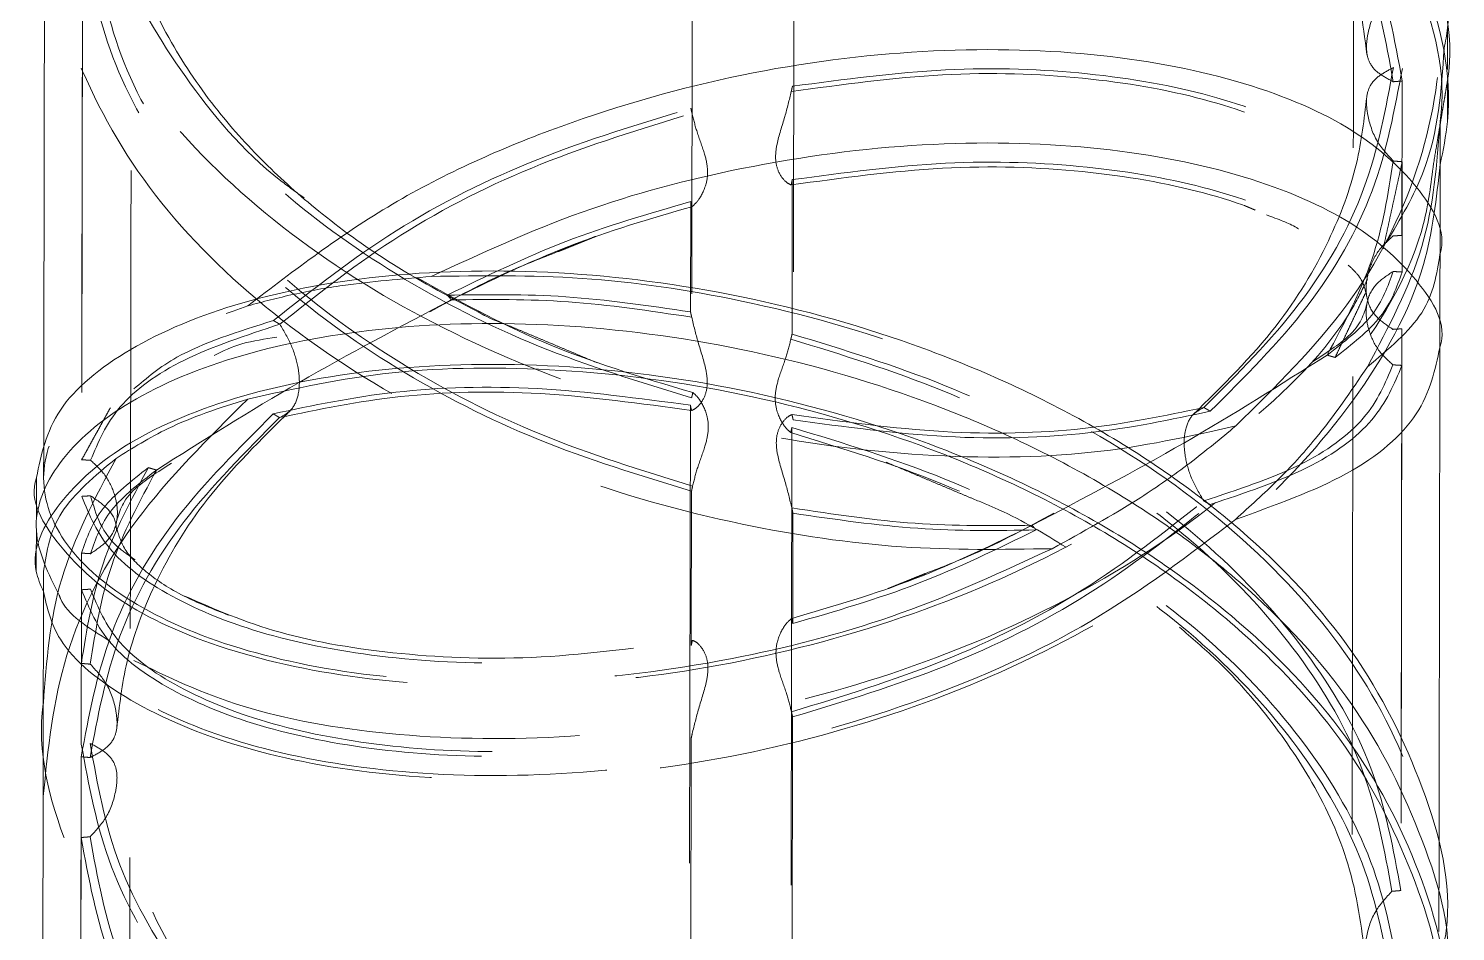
# Model space of a CAD drawing. Header units: millimetres. Extents: x 11 to 421, y 5 to 275.
# Drawn here: x 154.204 to 158.16, y 70.478 to 72.982 of the extents above; entities that cross this region are included whole.
import ezdxf

# ---------------------------------------------------------------- set-up
doc = ezdxf.new("R2010")
doc.units = ezdxf.units.MM
doc.linetypes.add('HIDDEN', pattern=[1.905, 1.27, -0.635])

msp = doc.modelspace()

# ---------------------------------------------------------------- linework, layer by layer
at = {"color": 7, "linetype": 'HIDDEN', "lineweight": 0}
for p, q in [((158.0152, 74.5521), (158.0125, 72.8716)), ((156.0429, 74.4416), (156.0401, 72.7611)), ((156.3243, 74.3801), (156.3217, 72.822)), ((156.3264, 73.5771), (156.3237, 71.8966)), ((156.0448, 73.5163), (156.0423, 71.9581)), ((154.354, 73.4667), (154.3513, 71.7861)), ((154.3539, 73.2427), (154.3514, 71.6845)), ((158.0122, 72.8366), (158.0115, 72.4083)), ((158.0121, 72.6126), (158.0116, 72.3067)), ((156.3213, 72.563), (156.3206, 72.1347)), ((156.0397, 72.5021), (156.0392, 72.1962)), ((158.0111, 72.1493), (158.0085, 70.5912)), ((158.0112, 72.0477), (158.0084, 70.3672)), ((156.0388, 71.9372), (156.0361, 70.2567)), ((156.3202, 71.8757), (156.3176, 70.3176)), ((156.0419, 71.6991), (156.0412, 71.2708)), ((156.3232, 71.6376), (156.3227, 71.3317)), ((154.3509, 71.5271), (154.3504, 71.2212)), ((154.351, 71.4255), (154.3503, 70.9973)), ((156.3223, 71.0727), (156.3196, 69.3922)), ((156.0407, 71.0118), (156.0382, 69.4537)), ((154.3499, 70.9622), (154.3472, 69.2817)), ((154.3498, 70.7382), (154.3473, 69.1801))]:
    msp.add_line(p, q, dxfattribs=at)
for points in [[(154.4706, 61.7929), (154.5338, 100.5951)], [(157.9221, 100.5916), (157.8589, 61.7894)], [(157.9874, 72.8345), (158.0122, 72.8366)], [(158.1093, 72.669), (158.1373, 72.8354)], [(156.3217, 72.822), (156.3185, 72.8073)], [(156.0433, 72.747), (156.0401, 72.7611)], [(157.9592, 72.3707), (158.0121, 72.6126)], [(158.0121, 72.6126), (157.9873, 72.6147)], [(156.3181, 72.5483), (156.3213, 72.563)], [(156.0397, 72.5021), (156.0429, 72.488)], [(157.5738, 72.4915), (157.6041, 72.4787)], [(155.6718, 72.3632), (155.7767, 72.4057)], [(157.9867, 72.4068), (158.0115, 72.4083)], [(158.0116, 72.3067), (157.9868, 72.3083)], [(155.3761, 72.2296), (155.365, 72.2425)], [(157.8262, 72.0698), (157.9098, 72.2474)], [(156.0392, 72.1962), (156.0424, 72.1816)], [(154.8829, 72.1722), (154.9006, 72.1619)], [(155.7804, 72.0548), (155.536, 72.1578)], [(156.3174, 72.1206), (156.3206, 72.1347)], [(158.0111, 72.1493), (157.9862, 72.1477)], [(157.8038, 72.0762), (157.8262, 72.0698)], [(157.9863, 72.0493), (158.0112, 72.0477)], [(156.0423, 71.9581), (156.0455, 71.9722)], [(154.4308, 71.93), (154.3513, 71.7861)], [(156.042, 71.9226), (156.0388, 71.9372)], [(157.48, 71.9206), (157.4623, 71.9309)], [(154.8825, 71.9132), (154.9001, 71.9029)], [(156.3202, 71.8757), (156.317, 71.8616)], [(156.3205, 71.9113), (156.3237, 71.8966)], [(154.246, 71.7924), (154.2459, 71.7362)], [(154.3761, 71.7845), (154.3513, 71.7861)], [(154.5586, 71.7576), (154.5362, 71.7641)], [(156.582, 71.779), (156.8264, 71.676)], [(154.3514, 71.6845), (154.3762, 71.6861)], [(156.045, 71.7132), (156.0419, 71.6991)], [(156.3232, 71.6376), (156.3201, 71.6523)], [(157.4796, 71.6616), (157.4619, 71.6719)], [(156.9863, 71.6043), (156.9974, 71.5913)], [(154.3509, 71.5271), (154.3757, 71.5255)], [(156.6907, 71.4706), (156.5857, 71.4282)], [(154.3758, 71.4271), (154.351, 71.4255)], [(156.3227, 71.3317), (156.3196, 71.3458)], [(156.0443, 71.2855), (156.0412, 71.2708)], [(154.3504, 71.2212), (154.3752, 71.2191)], [(156.3191, 71.0868), (156.3223, 71.0727)], [(156.0407, 71.0118), (156.0439, 71.0265)], [(154.3748, 70.9601), (154.3499, 70.9622)], [(154.3498, 70.7382), (154.3747, 70.7403)], [(158.0085, 70.5912), (157.9837, 70.5891)]]:
    msp.add_open_spline(points, degree=1, dxfattribs=at)
at = {"color": 7, "linetype": 'Continuous', "lineweight": 15}
for points, knots in [([(158.1284, 72.9266), (158.1319, 72.9456), (158.1602, 73.0968), (158.0852, 73.3845), (157.8979, 73.7642), (157.5812, 74.1059), (157.1726, 74.3923), (156.6957, 74.6114), (156.1842, 74.7553), (155.6725, 74.8212), (155.1958, 74.8119), (154.7858, 74.735), (154.4737, 74.6028), (154.269, 74.4319), (154.2433, 74.3045), (154.2304, 74.2411)], [0, 0, 0, 0, 0.011837, 0.094219, 0.176597, 0.258972, 0.341347, 0.423725, 0.506107, 0.588497, 0.670896, 0.753306, 0.835717, 0.918116, 1, 1, 1, 1]), ([(158.1373, 72.8354), (158.1375, 72.8362), (158.16, 72.9694), (158.0827, 73.2387), (157.8983, 73.6184), (157.5808, 73.96), (157.1724, 74.2465), (156.6955, 74.4656), (156.1839, 74.6095), (155.6723, 74.6754), (155.1954, 74.6661), (154.7861, 74.5892), (154.4714, 74.4569), (154.2762, 74.286), (154.202, 74.0963), (154.2634, 73.9743), (154.2934, 73.9148)], [0, 0, 0, 0, 0.000475, 0.077642, 0.154804, 0.231964, 0.309124, 0.386286, 0.463453, 0.540626, 0.617808, 0.695001, 0.772194, 0.849376, 0.92655, 1, 1, 1, 1]), ([(158.1173, 72.6045), (158.1255, 72.6445), (158.1604, 72.8167), (158.0867, 73.1254), (157.897, 73.5052), (157.5809, 73.8468), (157.1721, 74.1333), (156.6953, 74.3524), (156.1837, 74.4963), (155.6721, 74.5622), (155.1951, 74.5529), (154.7862, 74.476), (154.47, 74.3437), (154.2804, 74.1729), (154.2068, 74.0248), (154.2415, 73.9434), (154.2495, 73.9248)], [0, 0, 0, 0, 0.024014, 0.10337, 0.182721, 0.262069, 0.341418, 0.420769, 0.500125, 0.579487, 0.658859, 0.738241, 0.817624, 0.896996, 0.976358, 1, 1, 1, 1]), ([(154.8158, 74.4586), (154.9443, 74.4874), (155.2012, 74.5452), (155.6784, 74.5503), (156.1834, 74.4847), (156.6901, 74.341), (157.162, 74.1232), (157.5664, 73.8386), (157.8802, 73.4994), (158.0643, 73.1224), (158.1369, 72.8556), (158.1174, 72.7236), (158.1173, 72.7231)], [0, 0, 0, 0, 0.111097, 0.222177, 0.333245, 0.444304, 0.555356, 0.666404, 0.777453, 0.888505, 0.999563, 1, 1, 1, 1]), ([(158.1378, 72.8689), (158.1378, 72.8878), (158.1379, 72.9255), (158.1379, 72.9632), (158.138, 72.9821)], [0, 0, 0, 0, 0.499995, 1, 1, 1, 1]), ([(154.8122, 72.2132), (154.9407, 72.3116), (155.1978, 72.5086), (155.6755, 72.7225), (156.1808, 72.8657), (156.6878, 72.9306), (157.1601, 72.9214), (157.5648, 72.8454), (157.879, 72.7148), (158.0634, 72.5465), (158.1362, 72.4191), (158.1168, 72.3569), (158.1167, 72.3567)], [0, 0, 0, 0, 0.111099, 0.222183, 0.333254, 0.444315, 0.55537, 0.666421, 0.777473, 0.888528, 0.999589, 1, 1, 1, 1]), ([(155.3206, 72.2944), (155.4581, 72.3579), (155.7331, 72.4849), (156.2015, 72.6083), (156.6872, 72.6719), (157.1598, 72.6623), (157.5642, 72.5864), (157.8789, 72.4558), (158.0617, 72.2875), (158.1384, 72.1599), (158.1163, 72.0979), (158.1163, 72.0976)], [0, 0, 0, 0, 0.11337, 0.226694, 0.3555, 0.484299, 0.613094, 0.741889, 0.870688, 0.999495, 1, 1, 1, 1]), ([(158.1165, 72.0976), (158.1166, 72.1408), (158.1167, 72.2272), (158.1169, 72.3135), (158.1169, 72.3567)], [0, 0, 0, 0, 0.500002, 1, 1, 1, 1]), ([(158.1243, 70.4222), (158.1278, 70.4412), (158.1562, 70.5924), (158.0811, 70.8801), (157.8939, 71.2598), (157.5771, 71.6014), (157.1685, 71.8879), (156.6916, 72.107), (156.1801, 72.2509), (155.6684, 72.3168), (155.1917, 72.3075), (154.7817, 72.2306), (154.4696, 72.0984), (154.2649, 71.9275), (154.2392, 71.8001), (154.2263, 71.7366)], [0, 0, 0, 0, 0.011837, 0.094219, 0.176597, 0.258972, 0.341347, 0.423725, 0.506107, 0.588497, 0.670896, 0.753306, 0.835717, 0.918116, 1, 1, 1, 1]), ([(158.1332, 70.3311), (158.1334, 70.3319), (158.1559, 70.4649), (158.0787, 70.7343), (157.8942, 71.114), (157.5767, 71.4556), (157.1683, 71.7421), (156.6914, 71.9612), (156.1798, 72.105), (155.6682, 72.171), (155.1913, 72.1616), (154.782, 72.0848), (154.4673, 71.9525), (154.2722, 71.7815), (154.1979, 71.5919), (154.2593, 71.4699), (154.2893, 71.4104)], [0, 0, 0, 0, 0.000456, 0.077624, 0.154787, 0.231949, 0.30911, 0.386274, 0.463442, 0.540617, 0.6178, 0.694995, 0.77219, 0.849373, 0.926548, 1, 1, 1, 1]), ([(155.536, 72.1578), (155.5125, 72.1663), (155.4883, 72.1751), (155.4668, 72.1871), (155.4661, 72.1875)], [0, 0, 0, 0, 0.968163, 1, 1, 1, 1]), ([(154.8923, 72.1256), (154.8591, 72.1208), (154.7896, 72.1108), (154.7431, 72.0874), (154.7188, 72.0752)], [0, 0, 0, 0, 0.478379, 1, 1, 1, 1]), ([(158.1133, 70.1001), (158.1214, 70.1401), (158.1563, 70.3123), (158.0826, 70.621), (157.8929, 71.0008), (157.5768, 71.3424), (157.168, 71.6289), (156.6912, 71.848), (156.1796, 71.9918), (155.668, 72.0578), (155.1911, 72.0485), (154.7822, 71.9716), (154.4659, 71.8393), (154.2763, 71.6685), (154.2027, 71.5203), (154.2374, 71.439), (154.2454, 71.4204)], [0, 0, 0, 0, 0.024014, 0.10337, 0.182721, 0.262069, 0.341418, 0.420769, 0.500125, 0.579487, 0.658859, 0.738241, 0.817624, 0.896996, 0.976358, 1, 1, 1, 1]), ([(154.8117, 71.9541), (154.9402, 71.983), (155.1971, 72.0408), (155.6744, 72.0458), (156.1794, 71.9803), (156.686, 71.8366), (157.158, 71.6188), (157.5623, 71.3342), (157.8762, 70.995), (158.0602, 70.6181), (158.1329, 70.3511), (158.1133, 70.2192), (158.1132, 70.2187)], [0, 0, 0, 0, 0.111097, 0.222177, 0.333245, 0.444304, 0.555356, 0.666404, 0.777453, 0.888505, 0.999564, 1, 1, 1, 1]), ([(154.2447, 70.8517), (154.2579, 70.9834), (154.2844, 71.2473), (154.4821, 71.6271), (154.7018, 71.8451), (154.8117, 71.9541)], [0, 0, 0, 0, 0.332419, 0.666185, 1, 1, 1, 1]), ([(154.4466, 71.7899), (154.4924, 71.8185), (154.5657, 71.8644), (154.6934, 71.9173), (154.7722, 71.9418), (154.8117, 71.9541)], [0, 0, 0, 0, 0.4530244, 0.7254958, 1, 1, 1, 1]), ([(154.2451, 71.1107), (154.2539, 71.227), (154.2714, 71.4601), (154.3881, 71.6798), (154.4466, 71.7899)], [0, 0, 0, 0, 0.498779, 1, 1, 1, 1]), ([(154.2457, 71.4772), (154.2544, 71.5326), (154.2717, 71.6436), (154.3882, 71.741), (154.4466, 71.7899)], [0, 0, 0, 0, 0.498779, 1, 1, 1, 1]), ([(154.2259, 71.7362), (154.2259, 71.7174), (154.2258, 71.6797), (154.2258, 71.6419), (154.2257, 71.6231)], [0, 0, 0, 0, 0.500005, 1, 1, 1, 1]), ([(154.2257, 71.5904), (154.2257, 71.5715), (154.2256, 71.5338), (154.2255, 71.4961), (154.2255, 71.4772)], [0, 0, 0, 0, 0.499995, 1, 1, 1, 1]), ([(154.2449, 71.1107), (154.2448, 71.0675), (154.2447, 70.9812), (154.2446, 70.8949), (154.2445, 70.8517)], [0, 0, 0, 0, 0.500099, 1, 1, 1, 1])]:
    msp.add_open_spline(points, degree=3, knots=knots, dxfattribs=at)
at = {"color": 7, "linetype": 'HIDDEN', "lineweight": 0}
for points, knots in [([(155.3247, 74.7988), (155.4621, 74.801), (155.7369, 74.8055), (156.205, 74.7371), (156.6904, 74.6003), (157.1624, 74.3821), (157.5674, 74.0976), (157.8783, 73.7585), (158.0736, 73.3811), (158.1405, 72.9835), (158.0722, 72.587), (157.8819, 72.2067), (157.6611, 71.9887), (157.5507, 71.8797)], [0, 0, 0, 0, 0.081797, 0.16356, 0.256495, 0.349424, 0.44235, 0.535276, 0.628205, 0.721139, 0.814081, 0.907034, 1, 1, 1, 1]), ([(158.0122, 72.8366), (157.9913, 72.9509), (157.9495, 73.1796), (157.7614, 73.503), (157.4931, 73.7959), (157.1499, 74.0456), (156.7541, 74.249), (156.4676, 74.3364), (156.3243, 74.3801)], [0, 0, 0, 0, 0.166746, 0.333397, 0.5, 0.666603, 0.833254, 1, 1, 1, 1]), ([(157.9874, 72.8345), (157.9668, 72.9478), (157.9257, 73.1745), (157.7401, 73.4951), (157.4752, 73.7856), (157.1364, 74.0334), (156.7455, 74.2355), (156.4626, 74.3225), (156.3211, 74.366)], [0, 0, 0, 0, 0.166745, 0.333396, 0.5, 0.666604, 0.833255, 1, 1, 1, 1]), ([(157.3985, 73.826), (157.4327, 73.7967), (157.5218, 73.7204), (157.6495, 73.5763), (157.7785, 73.387), (157.8815, 73.1605), (157.9028, 72.9967), (157.9142, 72.9097)], [0, 0, 0, 0, 0.109408, 0.284952, 0.492621, 0.7308, 1, 1, 1, 1]), ([(157.5507, 71.8797), (157.4223, 71.8508), (157.1654, 71.7931), (156.6881, 71.788), (156.1831, 71.8535), (155.6764, 71.9972), (155.2045, 72.2151), (154.8001, 72.4996), (154.4863, 72.8388), (154.3022, 73.2158), (154.2296, 73.4826), (154.2491, 73.6146), (154.2492, 73.6151)], [0, 0, 0, 0, 0.1110967, 0.2221774, 0.3332452, 0.4443036, 0.5553556, 0.6664044, 0.777453, 0.888505, 0.9995634, 1, 1, 1, 1]), ([(156.0423, 71.9581), (155.899, 72.0018), (155.6124, 72.0892), (155.2166, 72.2927), (154.8735, 72.5424), (154.6051, 72.8353), (154.4171, 73.1586), (154.3753, 73.3873), (154.3543, 73.5017)], [0, 0, 0, 0, 0.166746, 0.333397, 0.5, 0.666603, 0.833254, 1, 1, 1, 1]), ([(154.9681, 72.5122), (154.9463, 72.5279), (154.8111, 72.6249), (154.63, 72.8456), (154.4399, 73.1632), (154.3994, 73.3902), (154.3792, 73.5038)], [0, 0, 0, 0, 0.0602098, 0.3733547, 0.6865899, 1, 1, 1, 1]), ([(155.4661, 72.1875), (155.3807, 72.2327), (155.221, 72.3172), (155.024, 72.4583), (154.8606, 72.6029), (154.7164, 72.7616), (154.5882, 72.9514), (154.485, 73.1777), (154.4637, 73.3416), (154.4524, 73.4285)], [0, 0, 0, 0, 0.14987, 0.280372, 0.392349, 0.512123, 0.653815, 0.816325, 1, 1, 1, 1]), ([(157.0418, 71.5394), (156.9044, 71.5372), (156.6297, 71.5327), (156.1615, 71.6012), (155.6762, 71.7379), (155.204, 71.9561), (154.7998, 72.2406), (154.4855, 72.5799), (154.303, 72.9567), (154.2265, 73.2237), (154.2487, 73.3556), (154.2488, 73.3561)], [0, 0, 0, 0, 0.11337, 0.226694, 0.3555, 0.484299, 0.613094, 0.741889, 0.870688, 0.999495, 1, 1, 1, 1]), ([(156.0419, 71.6991), (155.8985, 71.7428), (155.612, 71.8302), (155.2162, 72.0336), (154.873, 72.2834), (154.6047, 72.5763), (154.4166, 72.8996), (154.3748, 73.1283), (154.3539, 73.2427)], [0, 0, 0, 0, 0.166746, 0.333397, 0.5, 0.666603, 0.833254, 1, 1, 1, 1]), ([(156.045, 71.7132), (155.9035, 71.7567), (155.6206, 71.8438), (155.2297, 72.0458), (154.8909, 72.2937), (154.626, 72.5842), (154.4404, 72.9047), (154.3993, 73.1314), (154.3788, 73.2448)], [0, 0, 0, 0, 0.166745, 0.333396, 0.5, 0.666604, 0.833255, 1, 1, 1, 1]), ([(157.9878, 73.0935), (157.9717, 73.0762), (157.9371, 73.0392), (157.9163, 72.9743), (157.9112, 72.9206), (157.921, 72.883), (157.9456, 72.8567), (157.9741, 72.8415), (157.9874, 72.8345)], [0, 0, 0, 0, 0.1929906, 0.4149149, 0.5507323, 0.6871853, 0.8549653, 1, 1, 1, 1]), ([(157.9682, 72.388), (158.0068, 72.4536), (158.1083, 72.6256), (158.1207, 72.8116), (158.1284, 72.9266)], [0, 0, 0, 0, 0.38109, 1, 1, 1, 1]), ([(156.3217, 72.822), (156.4651, 72.8411), (156.7519, 72.8794), (157.148, 72.8643), (157.4914, 72.8027), (157.7601, 72.6979), (157.9485, 72.5628), (157.9905, 72.4598), (158.0115, 72.4083)], [0, 0, 0, 0, 0.166746, 0.333397, 0.5, 0.666603, 0.833254, 1, 1, 1, 1]), ([(157.4623, 71.9309), (157.556, 72.0246), (157.7432, 72.2121), (157.9249, 72.5346), (157.9668, 72.7607), (157.9877, 72.8737)], [0, 0, 0, 0, 0.333483, 0.666784, 1, 1, 1, 1]), ([(157.48, 71.9206), (157.5749, 72.0152), (157.7645, 72.2041), (157.9487, 72.5295), (157.9912, 72.7576), (158.0125, 72.8716)], [0, 0, 0, 0, 0.3334826, 0.666784, 1, 1, 1, 1]), ([(157.9873, 72.6147), (157.9712, 72.632), (157.9368, 72.6692), (157.9161, 72.7341), (157.9111, 72.7878), (157.9211, 72.8254), (157.9459, 72.8516), (157.9744, 72.8667), (157.9877, 72.8737)], [0, 0, 0, 0, 0.1929934, 0.4152428, 0.5510272, 0.6874447, 0.8549906, 1, 1, 1, 1]), ([(156.3185, 72.8073), (156.4601, 72.8267), (156.7433, 72.8655), (157.1345, 72.8519), (157.4736, 72.7924), (157.7388, 72.6902), (157.9247, 72.558), (157.966, 72.4572), (157.9867, 72.4068)], [0, 0, 0, 0, 0.166745, 0.333396, 0.5, 0.666604, 0.833255, 1, 1, 1, 1]), ([(156.3185, 72.8073), (156.3129, 72.7841), (156.3007, 72.734), (156.2784, 72.67), (156.2729, 72.6166), (156.2837, 72.5784), (156.3047, 72.5541), (156.3139, 72.5502), (156.3181, 72.5483)], [0, 0, 0, 0, 0.192994, 0.414917, 0.550732, 0.687184, 0.854967, 1, 1, 1, 1]), ([(157.9138, 72.793), (157.9067, 72.7313), (157.8914, 72.5979), (157.8105, 72.3825), (157.668, 72.1433), (157.5137, 71.9913), (157.4319, 71.9106)], [0, 0, 0, 0, 0.2007385, 0.4336981, 0.699689, 1, 1, 1, 1]), ([(154.8829, 72.1722), (154.9922, 72.2583), (155.2107, 72.4306), (155.611, 72.6307), (155.8971, 72.7176), (156.0401, 72.7611)], [0, 0, 0, 0, 0.333483, 0.666784, 1, 1, 1, 1]), ([(154.9006, 72.1619), (155.0085, 72.2474), (155.2242, 72.4183), (155.6196, 72.6171), (155.9021, 72.7037), (156.0433, 72.747)], [0, 0, 0, 0, 0.333483, 0.666784, 1, 1, 1, 1]), ([(156.0429, 72.488), (156.0486, 72.4927), (156.0607, 72.5029), (156.083, 72.5429), (156.0886, 72.5906), (156.0778, 72.6402), (156.0567, 72.6929), (156.0476, 72.7299), (156.0433, 72.747)], [0, 0, 0, 0, 0.192993, 0.415243, 0.551025, 0.687447, 0.854991, 1, 1, 1, 1]), ([(158.1173, 72.7231), (158.1086, 72.6068), (158.091, 72.3737), (157.9743, 72.154), (157.9158, 72.044)], [0, 0, 0, 0, 0.498779, 1, 1, 1, 1]), ([(154.2454, 71.4204), (154.2556, 71.3756), (154.2804, 71.2672), (154.4714, 71.1132), (154.7819, 70.9802), (155.1926, 70.9023), (155.6694, 70.8919), (156.1814, 70.9566), (156.6934, 71.0994), (157.1703, 71.3175), (157.5811, 71.6032), (157.8917, 71.9444), (158.0825, 72.2854), (158.1072, 72.5116), (158.1173, 72.6045)], [0, 0, 0, 0, 0.061583, 0.149294, 0.237003, 0.324711, 0.412422, 0.500138, 0.587861, 0.675595, 0.763341, 0.851087, 0.938821, 1, 1, 1, 1]), ([(154.4955, 71.2296), (154.5898, 71.1837), (154.7808, 71.0909), (155.194, 71.016), (155.6692, 71.0049), (156.1816, 71.0699), (156.6936, 71.2126), (157.1703, 71.4307), (157.5818, 71.7163), (157.89, 72.0579), (158.0685, 72.3629), (158.0921, 72.5518), (158.099, 72.6077)], [0, 0, 0, 0, 0.103828, 0.210235, 0.316645, 0.423062, 0.529487, 0.635925, 0.742378, 0.848831, 0.955269, 1, 1, 1, 1]), ([(156.3181, 72.5483), (156.4597, 72.5677), (156.7429, 72.6065), (157.1341, 72.5929), (157.4732, 72.5334), (157.7384, 72.4312), (157.9243, 72.299), (157.9656, 72.1982), (157.9862, 72.1477)], [0, 0, 0, 0, 0.166745, 0.333396, 0.5, 0.666604, 0.833255, 1, 1, 1, 1]), ([(156.3213, 72.563), (156.4647, 72.5821), (156.7514, 72.6204), (157.1476, 72.6052), (157.491, 72.5437), (157.7597, 72.4389), (157.948, 72.3038), (157.9901, 72.2008), (158.0111, 72.1493)], [0, 0, 0, 0, 0.166746, 0.333397, 0.5, 0.666603, 0.833254, 1, 1, 1, 1]), ([(157.8038, 72.0762), (157.8505, 72.1635), (157.9437, 72.3379), (157.9728, 72.5225), (157.9873, 72.6147)], [0, 0, 0, 0, 0.5004086, 1, 1, 1, 1]), ([(155.365, 72.2425), (155.4731, 72.2953), (155.689, 72.4006), (155.9229, 72.4683), (156.0397, 72.5021)], [0, 0, 0, 0, 0.50041, 1, 1, 1, 1]), ([(155.3761, 72.2296), (155.4829, 72.282), (155.6963, 72.3868), (155.9274, 72.4543), (156.0429, 72.488)], [0, 0, 0, 0, 0.5004079, 1, 1, 1, 1]), ([(157.6363, 72.465), (157.6674, 72.4536), (157.7016, 72.4411), (157.7231, 72.4275), (157.725, 72.4262)], [0, 0, 0, 0, 0.908643, 1, 1, 1, 1]), ([(157.9862, 72.1477), (157.9702, 72.1585), (157.9358, 72.1816), (157.9151, 72.2209), (157.9101, 72.2682), (157.9201, 72.3184), (157.9448, 72.3691), (157.9734, 72.3948), (157.9867, 72.4068)], [0, 0, 0, 0, 0.192994, 0.414917, 0.550731, 0.687183, 0.854967, 1, 1, 1, 1]), ([(155.3165, 72.1962), (155.389, 72.2358), (155.5025, 72.2977), (155.6268, 72.3458), (155.6718, 72.3632)], [0, 0, 0, 0, 0.637924, 1, 1, 1, 1]), ([(158.1167, 72.3567), (158.1081, 72.3013), (158.0907, 72.1902), (157.9742, 72.0928), (157.9158, 72.044)], [0, 0, 0, 0, 0.498845, 1, 1, 1, 1]), ([(157.8627, 72.3257), (157.8717, 72.3174), (157.9038, 72.2874), (157.9098, 72.2583), (157.9141, 72.2373)], [0, 0, 0, 0, 0.2797734, 1, 1, 1, 1]), ([(154.2263, 71.7366), (154.2262, 71.7363), (154.2038, 71.6731), (154.2812, 71.5433), (154.466, 71.3722), (154.7839, 71.2392), (155.1926, 71.1613), (155.6699, 71.1509), (156.1819, 71.2156), (156.6933, 71.3585), (157.1727, 71.576), (157.5742, 71.864), (157.8282, 72.1087), (157.9031, 72.2612), (157.9159, 72.2871)], [0, 0, 0, 0, 0.000601, 0.098525, 0.196443, 0.294358, 0.392273, 0.490192, 0.588115, 0.686048, 0.783991, 0.881948, 0.979906, 1, 1, 1, 1]), ([(155.3206, 72.2944), (155.2373, 72.2875), (155.1039, 72.2764), (154.9371, 72.2462), (154.8539, 72.2242), (154.8122, 72.2132)], [0, 0, 0, 0, 0.453025, 0.725496, 1, 1, 1, 1]), ([(156.0455, 71.9722), (155.9031, 72.0148), (155.6343, 72.0953), (155.3948, 72.2279), (155.2822, 72.2903)], [0, 0, 0, 0, 0.529825, 1, 1, 1, 1]), ([(155.3206, 72.2944), (155.458, 72.2966), (155.7328, 72.3011), (156.2009, 72.2327), (156.6863, 72.0959), (157.1583, 71.8777), (157.5633, 71.5932), (157.8742, 71.2541), (158.0695, 70.8766), (158.1364, 70.4791), (158.0682, 70.0826), (157.8778, 69.7023), (157.657, 69.4843), (157.5466, 69.3753)], [0, 0, 0, 0, 0.081797, 0.163561, 0.256495, 0.349424, 0.44235, 0.535276, 0.628205, 0.721139, 0.814081, 0.907034, 1, 1, 1, 1]), ([(157.9868, 72.3083), (157.9723, 72.267), (157.9435, 72.1844), (157.8504, 72.1123), (157.8038, 72.0762)], [0, 0, 0, 0, 0.499592, 1, 1, 1, 1]), ([(158.0116, 72.3067), (157.9969, 72.2646), (157.9676, 72.1803), (157.8734, 72.1066), (157.8262, 72.0698)], [0, 0, 0, 0, 0.49959, 1, 1, 1, 1]), ([(157.9868, 72.3083), (157.9707, 72.2975), (157.9361, 72.2745), (157.9153, 72.2352), (157.9102, 72.1879), (157.92, 72.1377), (157.9446, 72.087), (157.9731, 72.0612), (157.9863, 72.0493)], [0, 0, 0, 0, 0.19299, 0.415244, 0.551026, 0.687447, 0.854992, 1, 1, 1, 1]), ([(156.0392, 72.1962), (155.9225, 72.2132), (155.6888, 72.2473), (155.473, 72.2441), (155.365, 72.2425)], [0, 0, 0, 0, 0.49959, 1, 1, 1, 1]), ([(156.0424, 72.1816), (155.927, 72.1988), (155.6961, 72.2333), (155.4828, 72.2308), (155.3761, 72.2296)], [0, 0, 0, 0, 0.499591, 1, 1, 1, 1]), ([(157.0418, 71.5394), (156.9043, 71.4759), (156.6294, 71.349), (156.1609, 71.2255), (155.6752, 71.1619), (155.2029, 71.1715), (154.7975, 71.2474), (154.4863, 71.3779), (154.2907, 71.5467), (154.2234, 71.7357), (154.2913, 71.9234), (154.4813, 72.095), (154.7019, 72.1738), (154.8122, 72.2132)], [0, 0, 0, 0, 0.081797, 0.163561, 0.256495, 0.349424, 0.44235, 0.535276, 0.628205, 0.721139, 0.814081, 0.907034, 1, 1, 1, 1]), ([(154.9548, 72.0009), (154.9551, 72.001), (155.0914, 72.0797), (155.2339, 72.1547), (155.3761, 72.2296)], [0, 0, 0, 0, 0.002077, 1, 1, 1, 1]), ([(157.914, 72.2172), (157.9058, 72.1888), (157.8919, 72.1406), (157.8001, 72.0815), (157.7623, 72.0571)], [0, 0, 0, 0, 0.587132, 1, 1, 1, 1]), ([(154.9006, 72.1619), (154.807, 72.1311), (154.6199, 72.0695), (154.4385, 71.9353), (154.3969, 71.8348), (154.3761, 71.7845)], [0, 0, 0, 0, 0.333483, 0.666784, 1, 1, 1, 1]), ([(154.8829, 72.1722), (154.785, 72.1413), (154.6224, 72.09), (154.532, 72.013), (154.496, 71.9823)], [0, 0, 0, 0, 0.602115, 1, 1, 1, 1]), ([(154.9006, 72.1619), (154.9122, 72.1423), (154.9354, 72.103), (154.9516, 72.0466), (154.9548, 72.0138), (154.9548, 72.0012), (154.9548, 72.0009)], [0, 0, 0, 0, 0.373022, 0.746051, 0.993396, 1, 1, 1, 1]), ([(156.0424, 72.1816), (156.048, 72.1583), (156.0601, 72.1081), (156.0822, 72.044), (156.0876, 71.9906), (156.0766, 71.9524), (156.0554, 71.9283), (156.0462, 71.9244), (156.042, 71.9226)], [0, 0, 0, 0, 0.192994, 0.415244, 0.551028, 0.687445, 0.854991, 1, 1, 1, 1]), ([(156.317, 71.8616), (156.3114, 71.8663), (156.2993, 71.8765), (156.2772, 71.9166), (156.2718, 71.9642), (156.2827, 72.0138), (156.3039, 72.0665), (156.3131, 72.1035), (156.3174, 72.1206)], [0, 0, 0, 0, 0.192994, 0.414914, 0.550732, 0.687185, 0.854968, 1, 1, 1, 1]), ([(157.9837, 70.5891), (157.9631, 70.7024), (157.922, 70.9291), (157.7365, 71.2497), (157.4716, 71.5402), (157.1327, 71.788), (156.7419, 71.99), (156.4589, 72.0771), (156.3174, 72.1206)], [0, 0, 0, 0, 0.166745, 0.333396, 0.5, 0.666604, 0.833255, 1, 1, 1, 1]), ([(158.0085, 70.5912), (157.9876, 70.7055), (157.9458, 70.9342), (157.7577, 71.2575), (157.4894, 71.5505), (157.1463, 71.8002), (156.7504, 72.0036), (156.4639, 72.091), (156.3206, 72.1347)], [0, 0, 0, 0, 0.166745, 0.333397, 0.5, 0.666603, 0.833254, 1, 1, 1, 1]), ([(157.4076, 71.833), (157.4079, 71.8331), (157.5442, 71.9118), (157.6742, 71.9941), (157.8038, 72.0762)], [0, 0, 0, 0, 0.002077, 1, 1, 1, 1]), ([(158.1163, 72.0976), (158.1032, 72.0352), (158.077, 71.9101), (157.8796, 71.7389), (157.6601, 71.6601), (157.5503, 71.6207)], [0, 0, 0, 0, 0.332419, 0.666186, 1, 1, 1, 1]), ([(157.9863, 72.0493), (157.9655, 71.999), (157.9239, 71.8985), (157.7425, 71.7643), (157.5554, 71.7027), (157.4619, 71.6719)], [0, 0, 0, 0, 0.333216, 0.666518, 1, 1, 1, 1]), ([(158.0112, 72.0477), (157.99, 71.9964), (157.9477, 71.8937), (157.7638, 71.7566), (157.5743, 71.6933), (157.4796, 71.6616)], [0, 0, 0, 0, 0.333216, 0.666517, 1, 1, 1, 1]), ([(157.9158, 72.044), (157.87, 71.9763), (157.7966, 71.868), (157.6688, 71.7282), (157.5899, 71.6566), (157.5503, 71.6207)], [0, 0, 0, 0, 0.453025, 0.725496, 1, 1, 1, 1]), ([(154.9548, 72.0009), (154.9545, 72.0007), (154.8182, 71.922), (154.6883, 71.8397), (154.5586, 71.7576)], [0, 0, 0, 0, 0.002077, 1, 1, 1, 1]), ([(154.9001, 71.9029), (154.9118, 71.9091), (154.9351, 71.9214), (154.9515, 71.9589), (154.9548, 71.988), (154.9548, 72.0005), (154.9548, 72.0009)], [0, 0, 0, 0, 0.373026, 0.746049, 0.993396, 1, 1, 1, 1]), ([(156.0388, 71.9372), (155.8959, 71.9564), (155.61, 71.9949), (155.21, 71.983), (154.9916, 71.9365), (154.8825, 71.9132)], [0, 0, 0, 0, 0.333215, 0.666517, 1, 1, 1, 1]), ([(156.042, 71.9226), (155.9008, 71.942), (155.6185, 71.981), (155.2235, 71.9706), (155.0079, 71.9255), (154.9001, 71.9029)], [0, 0, 0, 0, 0.333216, 0.666518, 1, 1, 1, 1]), ([(156.0455, 71.9722), (156.0511, 71.9675), (156.0631, 71.9573), (156.0853, 71.9172), (156.0906, 71.8697), (156.0797, 71.82), (156.0585, 71.7673), (156.0493, 71.7303), (156.045, 71.7132)], [0, 0, 0, 0, 0.19299, 0.414915, 0.550732, 0.687185, 0.854966, 1, 1, 1, 1]), ([(154.4486, 71.0408), (154.4557, 71.1026), (154.4711, 71.236), (154.5519, 71.4513), (154.6944, 71.6905), (154.8487, 71.8426), (154.9306, 71.9232)], [0, 0, 0, 0, 0.200739, 0.433698, 0.699689, 1, 1, 1, 1]), ([(157.4623, 71.9309), (157.3545, 71.9083), (157.1389, 71.8632), (156.7439, 71.8528), (156.4616, 71.8918), (156.3205, 71.9113)], [0, 0, 0, 0, 0.333483, 0.666784, 1, 1, 1, 1]), ([(157.48, 71.9206), (157.3708, 71.8974), (157.1525, 71.8508), (156.7525, 71.8389), (156.4666, 71.8774), (156.3237, 71.8966)], [0, 0, 0, 0, 0.333483, 0.666784, 1, 1, 1, 1]), ([(157.4623, 71.9309), (157.4506, 71.9247), (157.4273, 71.9125), (157.411, 71.8749), (157.4077, 71.8458), (157.4076, 71.8333), (157.4076, 71.833)], [0, 0, 0, 0, 0.3730274, 0.74605, 0.9933963, 1, 1, 1, 1]), ([(154.3499, 70.9622), (154.3712, 71.0763), (154.4137, 71.3043), (154.5979, 71.6297), (154.7876, 71.8187), (154.8825, 71.9132)], [0, 0, 0, 0, 0.333215, 0.666517, 1, 1, 1, 1]), ([(154.3748, 70.9601), (154.3957, 71.0731), (154.4375, 71.2992), (154.6192, 71.6218), (154.8065, 71.8092), (154.9001, 71.9029)], [0, 0, 0, 0, 0.333216, 0.666518, 1, 1, 1, 1]), ([(156.3201, 71.6523), (156.3144, 71.6756), (156.3024, 71.7257), (156.2802, 71.7898), (156.2749, 71.8432), (156.2858, 71.8814), (156.307, 71.9055), (156.3162, 71.9094), (156.3205, 71.9113)], [0, 0, 0, 0, 0.192993, 0.415243, 0.551027, 0.687445, 0.854991, 1, 1, 1, 1]), ([(158.0081, 70.3321), (157.9872, 70.4465), (157.9454, 70.6752), (157.7573, 70.9985), (157.489, 71.2914), (157.1458, 71.5412), (156.75, 71.7446), (156.4635, 71.832), (156.3202, 71.8757)], [0, 0, 0, 0, 0.166746, 0.333397, 0.5, 0.666603, 0.833254, 1, 1, 1, 1]), ([(157.0418, 71.5394), (157.1252, 71.5853), (157.2587, 71.6589), (157.4256, 71.7759), (157.5089, 71.845), (157.5507, 71.8797)], [0, 0, 0, 0, 0.453025, 0.725496, 1, 1, 1, 1]), ([(157.9833, 70.3301), (157.9627, 70.4434), (157.9216, 70.6701), (157.736, 70.9907), (157.4712, 71.2812), (157.1323, 71.529), (156.7414, 71.731), (156.4585, 71.8181), (156.317, 71.8616)], [0, 0, 0, 0, 0.1667449, 0.3333961, 0.4999999, 0.6666035, 0.8332551, 1, 1, 1, 1]), ([(157.4076, 71.833), (157.4073, 71.8328), (157.271, 71.7541), (157.1285, 71.6791), (156.9863, 71.6043)], [0, 0, 0, 0, 0.002077, 1, 1, 1, 1]), ([(157.4619, 71.6719), (157.4503, 71.6915), (157.427, 71.7308), (157.4108, 71.7872), (157.4076, 71.8201), (157.4076, 71.8326), (157.4076, 71.833)], [0, 0, 0, 0, 0.373024, 0.746052, 0.993396, 1, 1, 1, 1]), ([(154.3504, 71.2212), (154.3651, 71.3142), (154.3946, 71.5002), (154.489, 71.6761), (154.5362, 71.7641)], [0, 0, 0, 0, 0.4995898, 1, 1, 1, 1]), ([(154.5362, 71.7641), (154.4891, 71.7272), (154.3949, 71.6535), (154.3655, 71.5692), (154.3509, 71.5271)], [0, 0, 0, 0, 0.50041, 1, 1, 1, 1]), ([(154.3752, 71.2191), (154.3897, 71.3113), (154.4187, 71.4959), (154.512, 71.6703), (154.5586, 71.7576)], [0, 0, 0, 0, 0.499591, 1, 1, 1, 1]), ([(154.3757, 71.5255), (154.3918, 71.5363), (154.4263, 71.5594), (154.4472, 71.5986), (154.4523, 71.646), (154.4425, 71.6961), (154.4178, 71.7468), (154.3893, 71.7726), (154.3761, 71.7845)], [0, 0, 0, 0, 0.1929926, 0.4152429, 0.5510251, 0.6874467, 0.8549907, 1, 1, 1, 1]), ([(154.5586, 71.7576), (154.512, 71.7215), (154.419, 71.6494), (154.3901, 71.5668), (154.3757, 71.5255)], [0, 0, 0, 0, 0.500408, 1, 1, 1, 1]), ([(154.4485, 71.6166), (154.4567, 71.645), (154.4706, 71.6933), (154.5623, 71.7523), (154.6002, 71.7767)], [0, 0, 0, 0, 0.587132, 1, 1, 1, 1]), ([(154.3514, 71.6845), (154.3724, 71.633), (154.4144, 71.53), (154.6028, 71.3949), (154.8714, 71.2902), (155.2149, 71.2286), (155.611, 71.2134), (155.8977, 71.2517), (156.0412, 71.2708)], [0, 0, 0, 0, 0.166746, 0.333397, 0.5, 0.666603, 0.833254, 1, 1, 1, 1]), ([(154.3762, 71.6861), (154.392, 71.6751), (154.426, 71.6517), (154.4459, 71.6214), (154.4475, 71.5959), (154.4478, 71.5921)], [0, 0, 0, 0, 0.4246762, 0.9130096, 1, 1, 1, 1]), ([(154.3762, 71.6861), (154.3908, 71.6343), (154.4086, 71.5707), (154.4854, 71.5179), (154.4998, 71.5081)], [0, 0, 0, 0, 0.813591, 1, 1, 1, 1]), ([(156.3191, 71.0868), (156.4604, 71.1301), (156.7429, 71.2167), (157.1382, 71.4155), (157.354, 71.5864), (157.4619, 71.6719)], [0, 0, 0, 0, 0.333216, 0.666518, 1, 1, 1, 1]), ([(156.9863, 71.6043), (156.8796, 71.603), (156.6664, 71.6006), (156.4354, 71.635), (156.3201, 71.6523)], [0, 0, 0, 0, 0.500409, 1, 1, 1, 1]), ([(156.3223, 71.0727), (156.4653, 71.1162), (156.7514, 71.2031), (157.1518, 71.4032), (157.3703, 71.5755), (157.4796, 71.6616)], [0, 0, 0, 0, 0.333216, 0.666517, 1, 1, 1, 1]), ([(156.8264, 71.676), (156.8493, 71.6668), (156.9401, 71.6299), (157.0202, 71.5805), (157.0802, 71.5435)], [0, 0, 0, 0, 0.251404, 1, 1, 1, 1]), ([(157.5503, 71.6207), (157.4217, 71.5222), (157.1646, 71.3252), (156.687, 71.1113), (156.1816, 70.9682), (155.6746, 70.9032), (155.2024, 70.9124), (154.7977, 70.9884), (154.4835, 71.119), (154.2991, 71.2873), (154.2263, 71.4148), (154.2457, 71.4769), (154.2457, 71.4772)], [0, 0, 0, 0, 0.111097, 0.222177, 0.333245, 0.444304, 0.555356, 0.666404, 0.777453, 0.888505, 0.999563, 1, 1, 1, 1]), ([(156.3196, 71.3458), (156.435, 71.3795), (156.6661, 71.447), (156.8795, 71.5518), (156.9863, 71.6043)], [0, 0, 0, 0, 0.499591, 1, 1, 1, 1]), ([(156.9974, 71.5913), (156.8894, 71.5897), (156.6737, 71.5865), (156.44, 71.6206), (156.3232, 71.6376)], [0, 0, 0, 0, 0.50041, 1, 1, 1, 1]), ([(157.0459, 71.6376), (156.9735, 71.598), (156.8599, 71.5361), (156.7357, 71.488), (156.6907, 71.4706)], [0, 0, 0, 0, 0.637924, 1, 1, 1, 1]), ([(154.7584, 71.3551), (154.718, 71.3712), (154.6268, 71.4074), (154.5339, 71.4684), (154.4668, 71.5333), (154.4545, 71.5755), (154.4484, 71.5965)], [0, 0, 0, 0, 0.21011, 0.474461, 0.73758, 1, 1, 1, 1]), ([(156.3227, 71.3317), (156.4396, 71.3655), (156.6734, 71.4332), (156.8894, 71.5386), (156.9974, 71.5913)], [0, 0, 0, 0, 0.4995896, 1, 1, 1, 1]), ([(154.2893, 71.4104), (154.2903, 71.4073), (154.306, 71.3599), (154.3703, 71.3199), (154.4304, 71.2824)], [0, 0, 0, 0, 0.063925, 1, 1, 1, 1]), ([(154.351, 71.4255), (154.372, 71.374), (154.414, 71.271), (154.6024, 71.1359), (154.871, 71.0312), (155.2145, 70.9696), (155.6106, 70.9544), (155.8973, 70.9927), (156.0407, 71.0118)], [0, 0, 0, 0, 0.166746, 0.333397, 0.5, 0.666603, 0.833254, 1, 1, 1, 1]), ([(154.3758, 71.4271), (154.3964, 71.3766), (154.4377, 71.2758), (154.6236, 71.1436), (154.8888, 71.0414), (155.228, 70.9819), (155.6192, 70.9683), (155.9023, 71.0071), (156.0439, 71.0265)], [0, 0, 0, 0, 0.166745, 0.333396, 0.5, 0.666604, 0.833255, 1, 1, 1, 1]), ([(154.6374, 71.4076), (154.7202, 71.3714), (154.8858, 71.2991), (155.2293, 71.2413), (155.6193, 71.2272), (155.9026, 71.2661), (156.0443, 71.2855)], [0, 0, 0, 0, 0.24985, 0.499805, 0.749832, 1, 1, 1, 1]), ([(156.3196, 71.3458), (156.3139, 71.3411), (156.3017, 71.3309), (156.2794, 71.2909), (156.2739, 71.2433), (156.2847, 71.1936), (156.3058, 71.1409), (156.3149, 71.1039), (156.3191, 71.0868)], [0, 0, 0, 0, 0.19299, 0.415244, 0.551026, 0.687447, 0.854992, 1, 1, 1, 1]), ([(157.3944, 71.3216), (157.4286, 71.2923), (157.5177, 71.216), (157.6454, 71.0719), (157.7744, 70.8826), (157.8774, 70.6561), (157.8988, 70.4922), (157.9101, 70.4053)], [0, 0, 0, 0, 0.109408, 0.284953, 0.492621, 0.7308, 1, 1, 1, 1]), ([(156.0439, 71.0265), (156.0496, 71.0497), (156.0617, 71.0998), (156.084, 71.1638), (156.0896, 71.2172), (156.0788, 71.2555), (156.0577, 71.2797), (156.0486, 71.2836), (156.0443, 71.2855)], [0, 0, 0, 0, 0.192994, 0.414917, 0.550731, 0.687183, 0.854967, 1, 1, 1, 1]), ([(154.3752, 71.2191), (154.3912, 71.2018), (154.4257, 71.1646), (154.4464, 71.0997), (154.4513, 71.046), (154.4413, 71.0084), (154.4166, 70.9822), (154.388, 70.9671), (154.3748, 70.9601)], [0, 0, 0, 0, 0.192994, 0.415244, 0.551028, 0.687445, 0.854991, 1, 1, 1, 1]), ([(157.5466, 69.3753), (157.4182, 69.3464), (157.1613, 69.2886), (156.684, 69.2835), (156.179, 69.3491), (155.6723, 69.4928), (155.2004, 69.7106), (154.7961, 69.9952), (154.4822, 70.3344), (154.2981, 70.7114), (154.2256, 70.9782), (154.2451, 71.1102), (154.2451, 71.1107)], [0, 0, 0, 0, 0.111097, 0.222177, 0.333245, 0.444304, 0.555356, 0.666404, 0.777453, 0.888505, 0.999563, 1, 1, 1, 1]), ([(156.0382, 69.4537), (155.8949, 69.4974), (155.6084, 69.5848), (155.2125, 69.7882), (154.8694, 70.0379), (154.6011, 70.3309), (154.413, 70.6542), (154.3712, 70.8829), (154.3503, 70.9973)], [0, 0, 0, 0, 0.166745, 0.333397, 0.5, 0.666603, 0.833254, 1, 1, 1, 1]), ([(154.3747, 70.7403), (154.3907, 70.7576), (154.4253, 70.7947), (154.4461, 70.8595), (154.4513, 70.9132), (154.4414, 70.9508), (154.4168, 70.9771), (154.3883, 70.9923), (154.3751, 70.9993)], [0, 0, 0, 0, 0.192993, 0.414914, 0.550732, 0.687185, 0.854968, 1, 1, 1, 1]), ([(154.964, 70.0078), (154.9422, 70.0235), (154.807, 70.1205), (154.6259, 70.3412), (154.4358, 70.6587), (154.3953, 70.8858), (154.3751, 70.9993)], [0, 0, 0, 0, 0.0602103, 0.3733552, 0.6865894, 1, 1, 1, 1]), ([(155.4621, 69.6831), (155.3767, 69.7283), (155.2169, 69.8127), (155.0199, 69.9539), (154.8565, 70.0985), (154.7123, 70.2571), (154.5841, 70.4469), (154.4809, 70.6733), (154.4596, 70.8371), (154.4483, 70.9241)], [0, 0, 0, 0, 0.14987, 0.280372, 0.392349, 0.512123, 0.653815, 0.816325, 1, 1, 1, 1]), ([(157.0378, 69.035), (156.9004, 69.0328), (156.6256, 69.0283), (156.1574, 69.0967), (155.6721, 69.2335), (155.1999, 69.4517), (154.7957, 69.7362), (154.4815, 70.0754), (154.2989, 70.4523), (154.2225, 70.7194), (154.2447, 70.8512), (154.2447, 70.8517)], [0, 0, 0, 0, 0.11337, 0.226694, 0.3555, 0.484299, 0.613094, 0.741889, 0.870688, 0.999495, 1, 1, 1, 1]), ([(156.0378, 69.1947), (155.8945, 69.2384), (155.6079, 69.3258), (155.2121, 69.5292), (154.869, 69.7789), (154.6006, 70.0718), (154.4126, 70.3952), (154.3707, 70.6239), (154.3498, 70.7382)], [0, 0, 0, 0, 0.166746, 0.333397, 0.5, 0.666603, 0.833254, 1, 1, 1, 1]), ([(156.041, 69.2088), (155.8994, 69.2523), (155.6165, 69.3393), (155.2256, 69.5414), (154.8868, 69.7892), (154.6219, 70.0797), (154.4363, 70.4003), (154.3952, 70.627), (154.3747, 70.7403)], [0, 0, 0, 0, 0.166745, 0.333396, 0.5, 0.666604, 0.833255, 1, 1, 1, 1]), ([(157.9837, 70.5891), (157.9676, 70.5718), (157.9331, 70.5347), (157.9122, 70.4699), (157.9071, 70.4162), (157.9169, 70.3786), (157.9415, 70.3523), (157.9701, 70.3371), (157.9833, 70.3301)], [0, 0, 0, 0, 0.192994, 0.414919, 0.550732, 0.687185, 0.854969, 1, 1, 1, 1])]:
    msp.add_open_spline(points, degree=3, knots=knots, dxfattribs=at)
at = {"color": 7, "linetype": 'Continuous', "lineweight": 15}
for points, degree in [([(154.2486, 73.3561), (154.246, 71.7924)], 1), ([(158.1375, 72.723), (158.1376, 72.7419), (158.1376, 72.7796), (158.1377, 72.8174), (158.1377, 72.8362)], 3), ([(158.1169, 72.3567), (158.1175, 72.7231)], 1), ([(158.099, 72.6077), (158.1093, 72.669)], 1), ([(158.1139, 70.4777), (158.1165, 72.0976)], 1), ([(154.2455, 71.4772), (154.2449, 71.1107)], 1), ([(154.2445, 70.8517), (154.2419, 69.288)], 1)]:
    msp.add_open_spline(points, degree=degree, dxfattribs=at)

doc.saveas('drawing.dxf')
